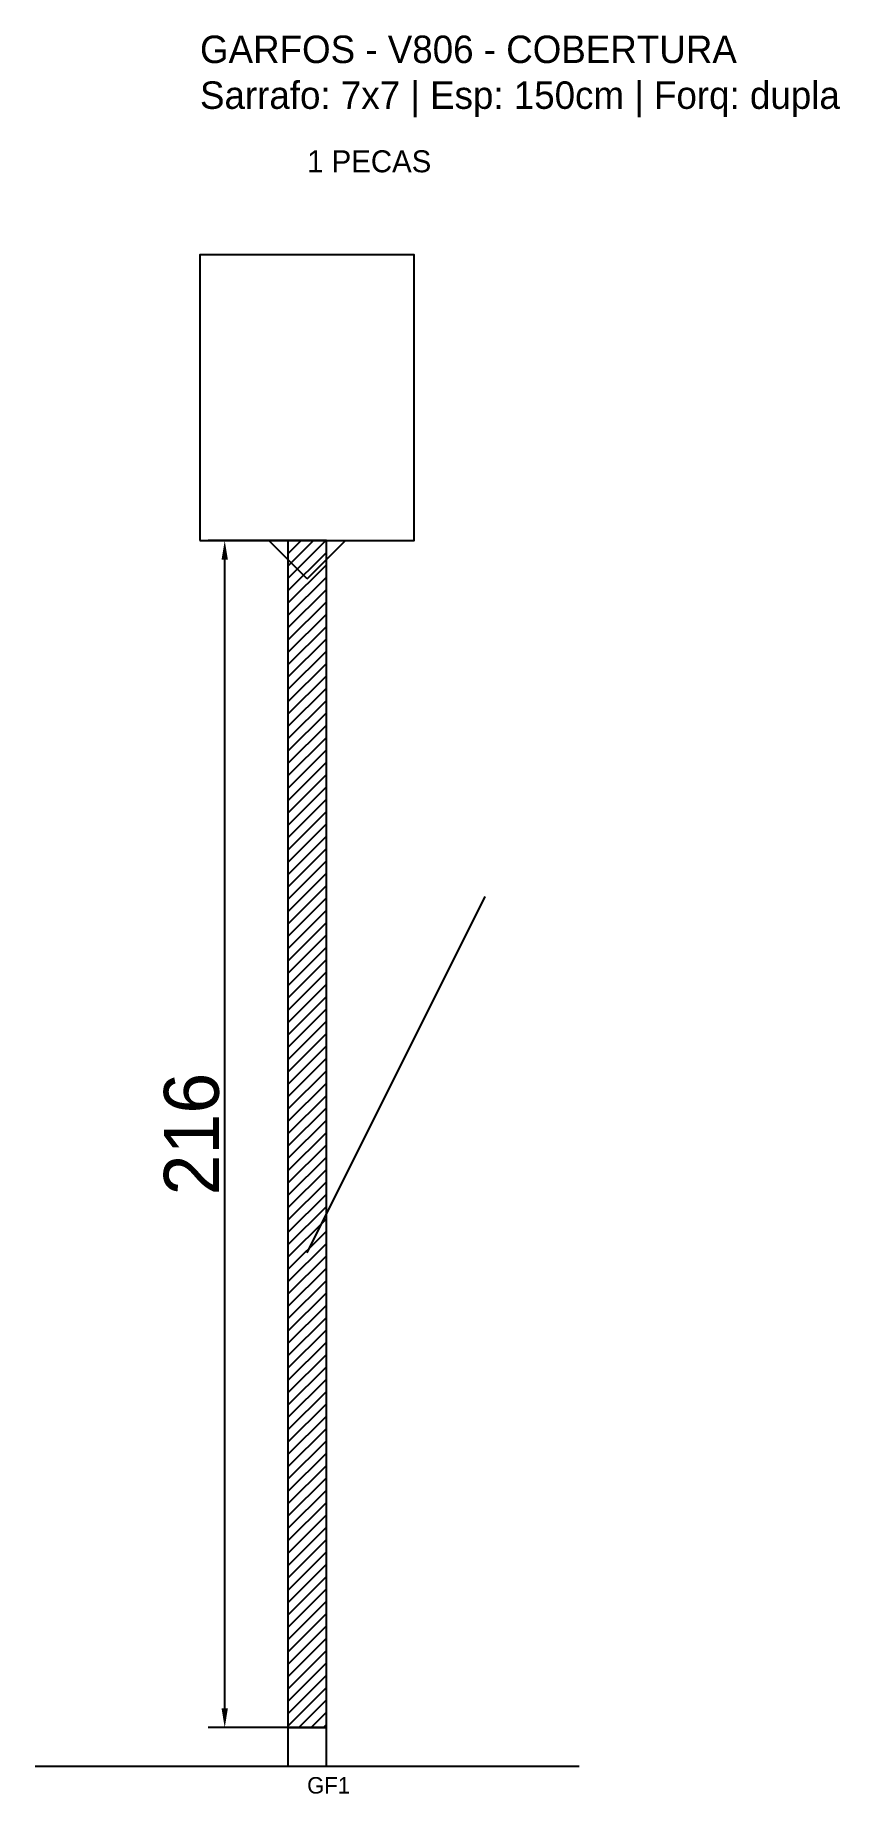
# Model space of a CAD drawing. Header units: metres. Extents: x -30 to 116, y -12 to 308.
import ezdxf

# ---------------------------------------------------------------- set-up
doc = ezdxf.new("R2010")
doc.units = ezdxf.units.M
for name, color, linetype in [('BARRA_ANCORAGEM', 1, 'Continuous'), ('COTA', 241, 'Continuous'), ('GARFOS OK', 3, 'Continuous'), ('NOME DA VIGA', 6, 'Continuous'), ('SARR_7x7', 40, 'Continuous'), ('VIGAS', 3, 'Continuous')]:
    doc.layers.add(name, color=color, linetype=linetype)
doc.dimstyles.new('EZ DXF', dxfattribs={"dimtxt": 10, "dimasz": 3.5, "dimexe": 3, "dimexo": 1.5, "dimgap": 1, "dimtad": 1, "dimdec": 1, "dimdsep": 46, "dimcen": 2.5, "dimazin": 3, "dimtfac": 1, "dimtmove": 0, "dimatfit": 3})

msp = doc.modelspace()

# ---------------------------------------------------------------- hatches: boundary and pattern name
at = {"layer": 'COTA'}
h = msp.add_hatch(dxfattribs=at)
h.set_pattern_fill('ANSI31', scale=0.5)
h.paths.add_polyline_path([(16, 0), (23, 0), (23, 216), (16, 216)])

# ---------------------------------------------------------------- linework, layer by layer
at = {"layer": 'BARRA_ANCORAGEM'}
msp.add_line((19.5, 86.4), (51.9, 151.2), dxfattribs=at)
at = {"layer": 'GARFOS OK'}
for p, q in [((19.5, 209), (12.5, 216)), ((12.5, 216), (26.5, 216)), ((19.5, 209), (26.5, 216))]:
    msp.add_line(p, q, dxfattribs=at)
at = {"layer": 'GARFOS OK', "linetype": 'CONTINUOUS'}
msp.add_line((-30, -7), (69, -7), dxfattribs=at)
at = {"layer": 'GARFOS OK'}
msp.add_lwpolyline([(16, 0), (23, 0), (23, 216), (16, 216), (16, 0)], dxfattribs=at)
at = {"layer": 'SARR_7x7'}
msp.add_lwpolyline([(16, -7), (23, -7), (23, 0), (16, 0), (16, -7)], dxfattribs=at)
at = {"layer": 'VIGAS'}
msp.add_lwpolyline([(0, 216), (39, 216), (39, 268), (0, 268), (0, 216)], dxfattribs=at)

# ---------------------------------------------------------------- texts
at = {"layer": 'NOME DA VIGA'}
for s, height, p in [('1 PECAS', 4, (19.5, 283)), ('GF1', 3, (19.5, -12))]:
    msp.add_text(s, height=height, dxfattribs=at).set_placement(p)
at = {"layer": 'NOME DA VIGA', "insert": (0, 293), "char_height": 5, "attachment_point": 7}
msp.add_mtext('GARFOS - V806 - COBERTURA\\PSarrafo: 7x7 | Esp: 150cm | Forq: dupla', dxfattribs=at)

# ---------------------------------------------------------------- dimensions: what is measured, and where the dimension line sits
at = {"layer": 'COTA'}
msp.add_linear_dim(base=(4.5, 0), p1=(19.5, 0), p2=(19.5, 216), angle=90, dimstyle='EZ DXF', dxfattribs=at).render()

doc.saveas('drawing.dxf')
